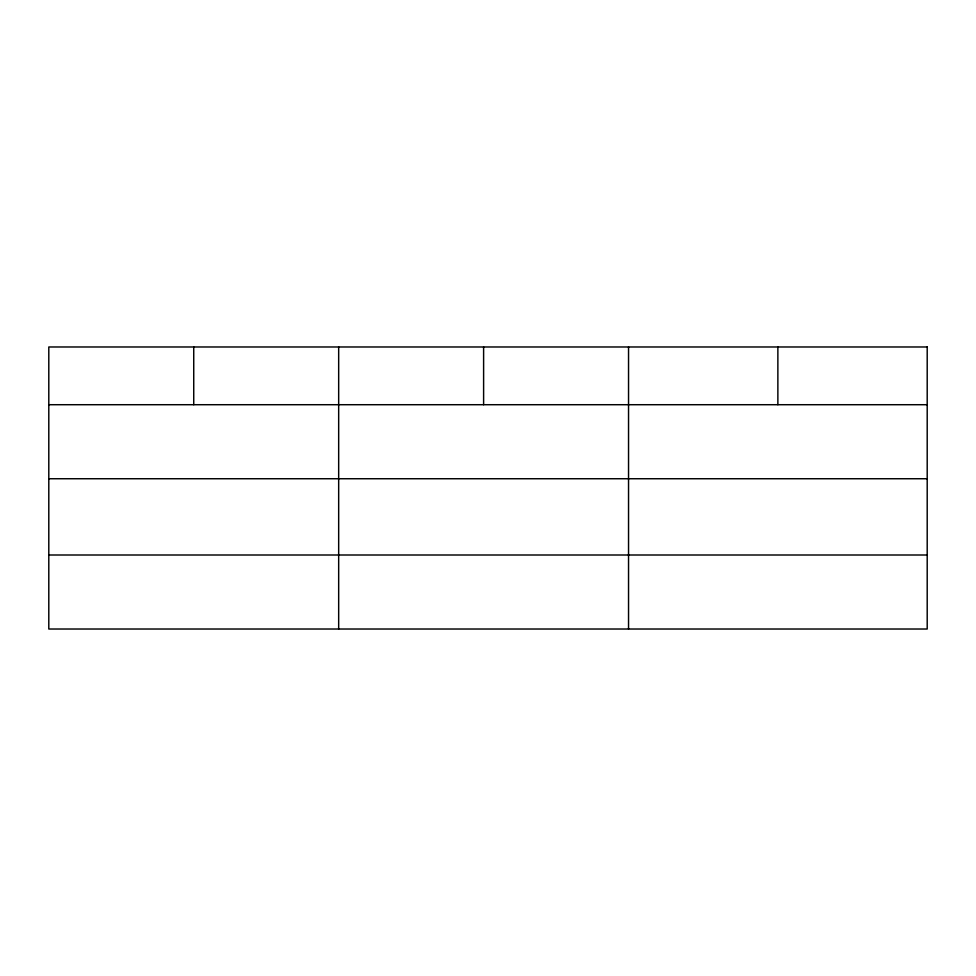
<?xml version="1.0" encoding="UTF-8"?>
<svg xmlns="http://www.w3.org/2000/svg" width="976" height="976" viewBox="0 0 976 976"><rect width="100%" height="100%" fill="white"/><g stroke="black" fill="none" stroke-linecap="round" stroke-linejoin="round"><path stroke-width="1.46" d="M48.8 404.711L927.2 404.711M48.8 478.74L927.2 478.74M48.8 555.002L927.2 555.002M777.872 346.98L777.872 404.711M628.544 346.98L628.544 629.02M483.608 346.98L483.608 404.711M338.672 346.98L338.672 629.02M193.736 346.98L193.736 404.711M927.2 346.98L48.8 346.98L48.8 629.02L927.2 629.02L927.2 346.98"/></g></svg>
